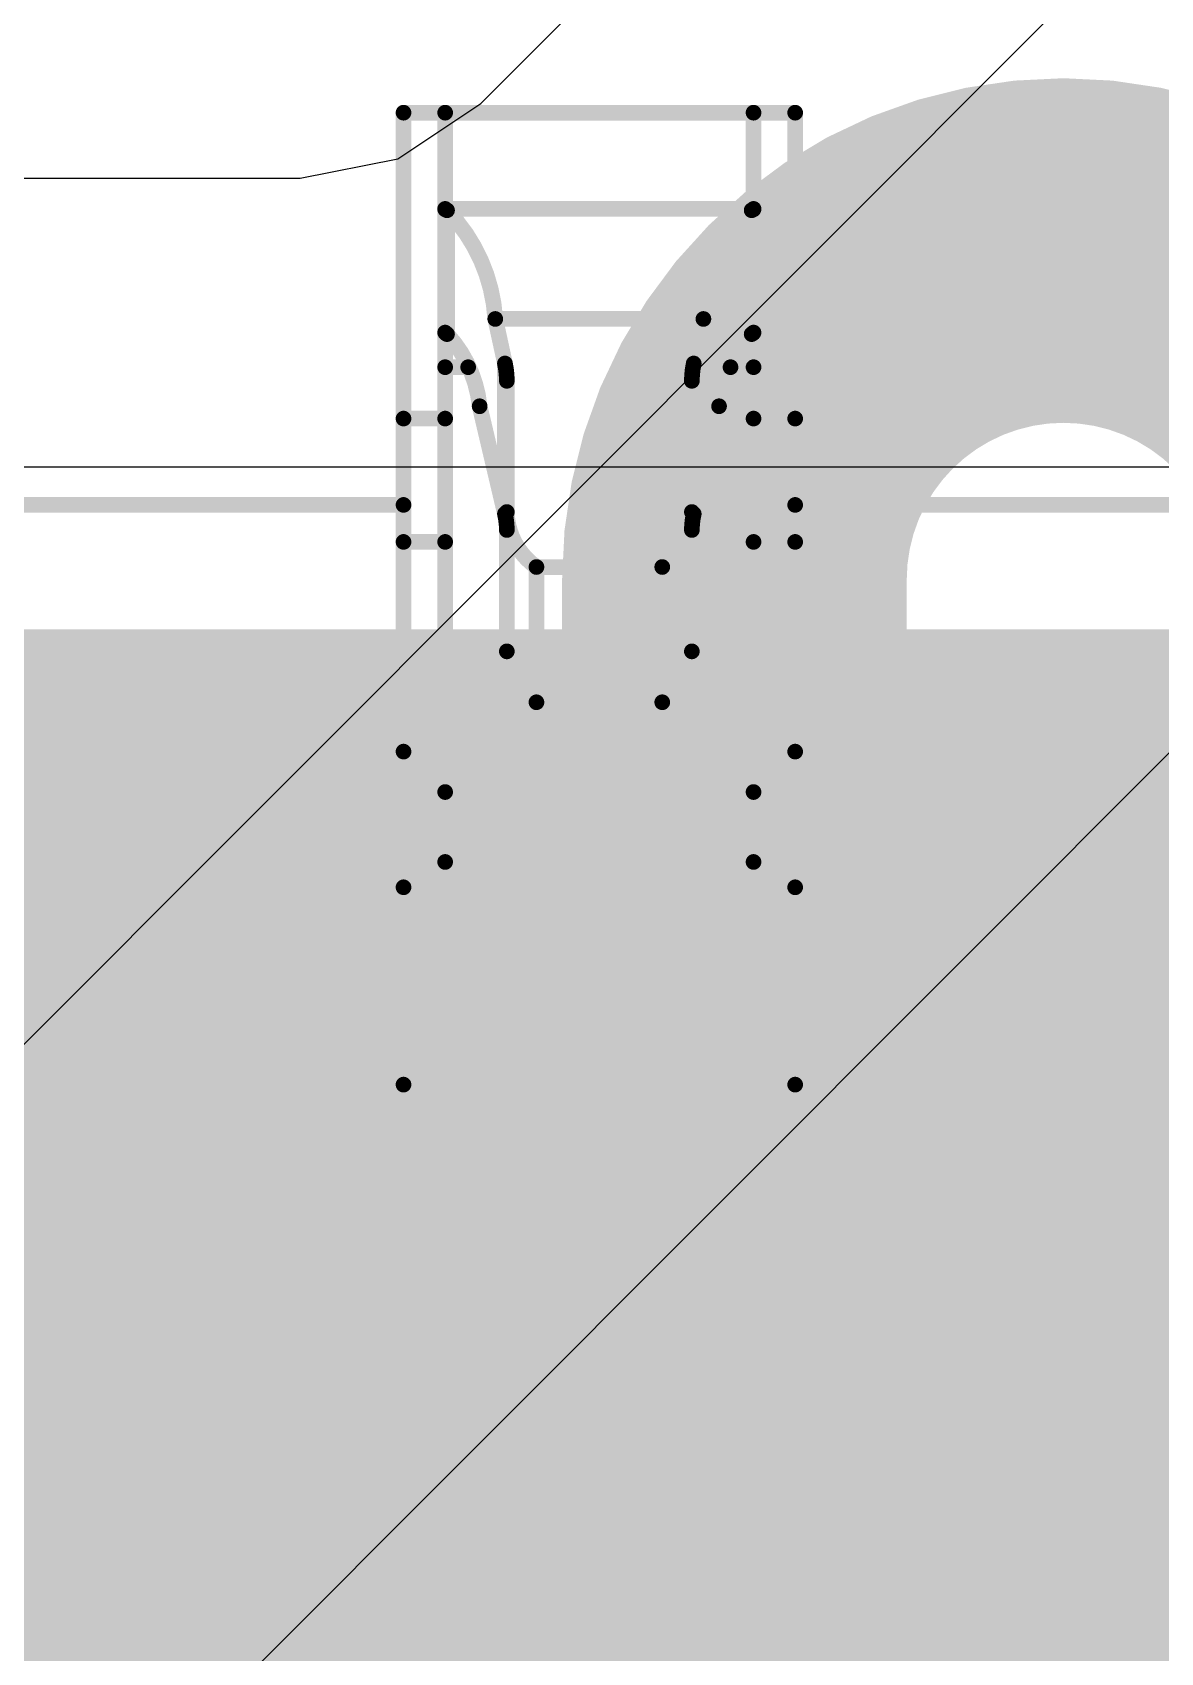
# Model space of a CAD drawing. Header units: inches. Extents: x -6 to 5433, y -4 to 5447.
# Drawn here: x 23.36 to 24.275, y 28.594 to 29.908 of the extents above; entities that cross this region are included whole.
import ezdxf

# ---------------------------------------------------------------- set-up
doc = ezdxf.new("R2010")
doc.units = ezdxf.units.IN
for name, color, linetype in [('Bottom Layer', 5, 'Continuous'), ('Ground', 16, 'Continuous'), ('Mechanical 4', 56, 'Continuous'), ('Top Layer', 1, 'Continuous'), ('Top Paste', 8, 'Continuous'), ('Top Solder', 216, 'Continuous')]:
    doc.layers.add(name, color=color, linetype=linetype)

# ---------------------------------------------------------------- blocks, each defined once
blk = doc.blocks.new('WQFN_30_EP_2_5_4_5__43')
at = {"layer": 'Top Solder'}
for p in [(1.4498701, 1.64588952), (-1.45009616, -1.95417948)]:
    blk.add_line(p, (-5421.17972658, -5430.60739378), dxfattribs=at)
blk = doc.blocks.new('QTH_030_01_L_D_A_K_TR_154')
at = {"layer": 'Top Layer'}
blk.add_hatch(color=1, dxfattribs=at).paths.add_polyline_path([(-9.714999619999999, 0.32000063), (-7.17499962, 0.32000063), (-7.17499962, -0.32000063), (-9.714999619999999, -0.32000063)])
at = {"layer": 'Top Paste'}
blk.add_hatch(color=8, dxfattribs=at).paths.add_polyline_path([(-9.714999619999999, 0.32000063), (-7.17499962, 0.32000063), (-7.17499962, -0.32000063), (-9.714999619999999, -0.32000063)])
at = {"layer": 'Top Solder'}
blk.add_hatch(color=216, dxfattribs=at).paths.add_polyline_path([(-9.81659962, 0.42160063), (-7.07339962, 0.42160063), (-7.07339962, -0.42160063), (-9.81659962, -0.42160063)])

msp = doc.modelspace()

# ---------------------------------------------------------------- linework, layer by layer
at = {"layer": 'Bottom Layer'}
for points in [[(23.92940604, 29.46450546, 0.2794, 0.2794, -0.9999999999999999), (24.46280604, 29.46450546, 0.2794, 0.2794, 0)], [(23.92940604, 29.03654594, 0.2794, 0.2794, 0), (23.92940604, 29.46450546, 0.2794, 0.2794, 0)], [(23.92940604, 29.03654594, 0.2794, 0.2794, -0.4142135623730951), (23.65000604, 28.75714594, 0.2794, 0.2794, 0)], [(23.14198064, 28.75714594, 0.2794, 0.2794, 0), (23.51029334, 28.75714594, 0.2794, 0.2794, 0)], [(23.51029334, 28.75714594, 0.2794, 0.2794, 0), (23.65000604, 28.75714594, 0.2794, 0.2794, 0)]]:
    msp.add_lwpolyline(points, format="xyseb", dxfattribs=at)
for points in [[(23.85955604, 29.46450546, 0.1397, 0.1397, 1), (23.99925604, 29.46450546, 0.1397, 0.1397, 1)], [(23.85955604, 29.46450546, 0.1397, 0.1397, 1), (23.99925604, 29.46450546, 0.1397, 0.1397, 1)], [(23.85955604, 29.03654594, 0.1397, 0.1397, 1), (23.99925604, 29.03654594, 0.1397, 0.1397, 1)], [(23.85955604, 29.03654594, 0.1397, 0.1397, 1), (23.99925604, 29.03654594, 0.1397, 0.1397, 1)], [(23.44044334, 28.75714594, 0.1397, 0.1397, 1), (23.58014334, 28.75714594, 0.1397, 0.1397, 1)], [(23.44044334, 28.75714594, 0.1397, 0.1397, 1), (23.58014334, 28.75714594, 0.1397, 0.1397, 1)], [(23.58015604, 28.75714594, 0.1397, 0.1397, 1), (23.71985604, 28.75714594, 0.1397, 0.1397, 1)], [(23.58015604, 28.75714594, 0.1397, 0.1397, 1), (23.71985604, 28.75714594, 0.1397, 0.1397, 1)]]:
    msp.add_lwpolyline(points, format="xyseb", close=True, dxfattribs=at)
at = {"layer": 'Ground'}
for p, q in [((23.72377272, 29.8504483), (24.25999212, 30.38667024)), ((23.65655924, 29.80553856), (23.72377272, 29.8504483)), ((23.57727314, 29.78976516), (23.65655924, 29.80553856)), ((20.44022074, 29.7897677), (23.57726044, 29.7897677)), ((23.57726044, 29.7897677), (23.57727314, 29.78976516)), ((26.68933448, 29.55551366), (21.5130888, 29.55551366))]:
    msp.add_line(p, q, dxfattribs=at)
for points in [[(21.5130888, 29.32243564, 0.2032, 0.2032, 0), (26.78587734, 29.32243564, 0.2032, 0.2032, 0)], [(21.77231358, 28.6199453, 0.2032, 0.2032, 0), (26.9689453, 28.6199453, 0.2032, 0.2032, 0)]]:
    msp.add_lwpolyline(points, format="xyseb", dxfattribs=at)
at = {"layer": 'Mechanical 4'}
for points in [[(23.6611541, 29.84294514, 0.0127, 0.0127, 0), (23.9786541, 29.84294514, 0.0127, 0.0127, 0)], [(23.6611541, 29.0549457, 0.0127, 0.0127, 0), (23.6611541, 29.84294514, 0.0127, 0.0127, 0)], [(23.69490562, 29.23548127999999, 0.0127, 0.0127, 0), (23.69490562, 29.84294514, 0.0127, 0.0127, 0)], [(23.94490512, 29.23548127999999, 0.0127, 0.0127, 0), (23.94490512, 29.84294514, 0.0127, 0.0127, 0)], [(23.9786541, 29.0549457, 0.0127, 0.0127, 0), (23.9786541, 29.84294514, 0.0127, 0.0127, 0)], [(23.6949996, 29.764609, 0.0127, 0.0127, -0.03260548541890217), (23.69490308, 29.76474616, 0.0127, 0.0127, 0)], [(23.69490562, 29.76494682, 0.0127, 0.0127, 0), (23.94490512, 29.76494682, 0.0127, 0.0127, 0)], [(23.69507072, 29.76453788, 0.0127, 0.0127, -0.02828759408427873), (23.69500214, 29.764609, 0.0127, 0.0127, 0)], [(23.6951647, 29.76445914, 0.0127, 0.0127, -0.0267508019120923), (23.69507072, 29.76453788, 0.0127, 0.0127, 0)], [(23.69528916, 29.76437278, 0.0127, 0.0127, -0.02199381116152521), (23.6951647, 29.76445914, 0.0127, 0.0127, 0)], [(23.6954568, 29.76427626, 0.0127, 0.0127, -0.01668692770799053), (23.69528916, 29.76437278, 0.0127, 0.0127, 0)], [(23.69566, 29.76416958, 0.0127, 0.0127, -0.009375562058168703), (23.69545426, 29.76427626, 0.0127, 0.0127, 0)], [(23.69589876, 29.76405528, 0.0127, 0.0127, -0.005205299000021989), (23.69566, 29.76416704, 0.0127, 0.0127, 0)], [(23.69589876, 29.76405528, 0.0127, 0.0127, 0), (23.6961553, 29.7639359, 0.0127, 0.0127, 0)], [(23.6961553, 29.7639359, 0.0127, 0.0127, 0), (23.69642454, 29.76381652, 0.0127, 0.0127, 0)], [(23.69642454, 29.66343572, 0.0127, 0.0127, 0), (23.69642454, 29.76381652, 0.0127, 0.0127, 0)], [(23.69642454, 29.76381652, 0.0127, 0.0127, -0.1798941776662689), (23.73553292, 29.67571154, 0.0127, 0.0127, 0)], [(23.90427782, 29.67571154, 0.0127, 0.0127, -0.1798941776662689), (23.9433862, 29.76381652, 0.0127, 0.0127, 0)], [(23.9433862, 29.76381652, 0.0127, 0.0127, 0), (23.94389674, 29.76405274, 0.0127, 0.0127, 0)], [(23.9433862, 29.66343572, 0.0127, 0.0127, 0), (23.9433862, 29.76381652, 0.0127, 0.0127, 0)], [(23.94389674, 29.76405274, 0.0127, 0.0127, 0), (23.94413296, 29.7641645, 0.0127, 0.0127, 0)], [(23.94434378, 29.76427118, 0.0127, 0.0127, -0.007070259560876911), (23.94413296, 29.7641645, 0.0127, 0.0127, 0)], [(23.94451904, 29.76437024, 0.0127, 0.0127, -0.01220881851829455), (23.94434124, 29.76427118, 0.0127, 0.0127, 0)], [(23.94466128, 29.76446168, 0.0127, 0.0127, -0.02261983002308655), (23.94452158, 29.76437024, 0.0127, 0.0127, 0)], [(23.9447578, 29.76454042, 0.0127, 0.0127, -0.03188108955444282), (23.94465874, 29.76446168, 0.0127, 0.0127, 0)], [(23.94482384, 29.76461408, 0.0127, 0.0127, -0.0374457797237409), (23.9447578, 29.76454042, 0.0127, 0.0127, 0)], [(23.94486956, 29.76468012, 0.0127, 0.0127, -0.03268866424809516), (23.94482384, 29.76461154, 0.0127, 0.0127, 0)], [(23.94490258, 29.76474616, 0.0127, 0.0127, -0.01323434474822638), (23.94486702, 29.76468012, 0.0127, 0.0127, 0)], [(23.73553292, 29.67571154, 0.0127, 0.0127, 0), (23.90427782, 29.67571154, 0.0127, 0.0127, 0)], [(23.73553292, 29.67571154, 0.0127, 0.0127, 0), (23.7433866, 29.6396156, 0.0127, 0.0127, 0)], [(23.89642414, 29.6396156, 0.0127, 0.0127, 0), (23.90427782, 29.67571154, 0.0127, 0.0127, 0)], [(23.69500214, 29.6644949, 0.0127, 0.0127, -0.02859692936387561), (23.69490308, 29.66467777999999, 0.0127, 0.0127, 0)], [(23.6951647, 29.66429678, 0.0127, 0.0127, -0.05432141874098508), (23.69500468, 29.66449744, 0.0127, 0.0127, 0)], [(23.69528916, 29.6641774, 0.0127, 0.0127, -0.02338615133719312), (23.6951647, 29.66429424, 0.0127, 0.0127, 0)], [(23.69545426, 29.66405294, 0.0127, 0.0127, -0.0185623060539644), (23.69528916, 29.66417994, 0.0127, 0.0127, 0)], [(23.69566, 29.66390816, 0.0127, 0.0127, -0.01073692515272461), (23.69545426, 29.6640504, 0.0127, 0.0127, 0)], [(23.69589876, 29.66375576, 0.0127, 0.0127, -0.006054831036375062), (23.69566254, 29.66390816, 0.0127, 0.0127, 0)], [(23.69589876, 29.6637583, 0.0127, 0.0127, 0), (23.6961553, 29.66359828, 0.0127, 0.0127, 0)], [(23.6961553, 29.66359828, 0.0127, 0.0127, 0), (23.69642454, 29.66343572, 0.0127, 0.0127, 0)], [(23.69642454, 29.66343826, 0.0127, 0.0127, -0.1625908253546253), (23.72286594, 29.6049446, 0.0127, 0.0127, 0)], [(23.9169448, 29.6049446, 0.0127, 0.0127, -0.1625908253546254), (23.9433862, 29.66343826, 0.0127, 0.0127, 0)], [(23.9433862, 29.66343572, 0.0127, 0.0127, 0), (23.94389674, 29.66375322, 0.0127, 0.0127, 0)], [(23.94413296, 29.66390308, 0.0127, 0.0127, -0.004820614319840972), (23.94389674, 29.66375322, 0.0127, 0.0127, 0)], [(23.94434124, 29.66404532, 0.0127, 0.0127, -0.008119958851507764), (23.94413042, 29.66390308, 0.0127, 0.0127, 0)], [(23.94451904, 29.66418248, 0.0127, 0.0127, -0.01372913843998805), (23.94434124, 29.66404786, 0.0127, 0.0127, 0)], [(23.94465874, 29.66429932, 0.0127, 0.0127, -0.02446216594940645), (23.94452158, 29.66417994, 0.0127, 0.0127, 0)], [(23.9447578, 29.664406, 0.0127, 0.0127, -0.03231853508094249), (23.94465874, 29.66429932, 0.0127, 0.0127, 0)], [(23.94482384, 29.66450252, 0.0127, 0.0127, -0.03504147982820993), (23.9447578, 29.664406, 0.0127, 0.0127, 0)], [(23.94486956, 29.66459142, 0.0127, 0.0127, -0.0284044611844855), (23.94482384, 29.66450252, 0.0127, 0.0127, 0)], [(23.94490512, 29.66467524, 0.0127, 0.0127, -0.01102179292765581), (23.94486956, 29.66458888, 0.0127, 0.0127, 0)], [(23.69490562, 29.63661078, 0.0127, 0.0127, 0), (23.713567, 29.63661078, 0.0127, 0.0127, 0)], [(23.7433866, 29.5176575, 0.0127, 0.0127, 0), (23.7433866, 29.6396156, 0.0127, 0.0127, 0)], [(23.7433866, 29.6396156, 0.0127, 0.0127, -0.05365795323520316), (23.74490552, 29.625544, 0.0127, 0.0127, 0)], [(23.89490522, 29.625544, 0.0127, 0.0127, -0.05365795323476549), (23.89642414, 29.6396156, 0.0127, 0.0127, 0)], [(23.89642414, 29.5176575, 0.0127, 0.0127, 0), (23.89642414, 29.6396156, 0.0127, 0.0127, 0)], [(23.92624374, 29.63661078, 0.0127, 0.0127, 0), (23.94490512, 29.63661078, 0.0127, 0.0127, 0)], [(23.74490552, 29.40619468, 0.0127, 0.0127, 0), (23.74490552, 29.625544, 0.0127, 0.0127, 0)], [(23.89490522, 29.40619468, 0.0127, 0.0127, 0), (23.89490522, 29.625544, 0.0127, 0.0127, 0)], [(23.7228634, 29.60494714, 0.0127, 0.0127, 0), (23.7433866, 29.5176575, 0.0127, 0.0127, 0)], [(23.89642414, 29.5176575, 0.0127, 0.0127, 0), (23.9169448, 29.60494714, 0.0127, 0.0127, 0)], [(23.6611541, 29.59494462, 0.0127, 0.0127, 0), (23.69490562, 29.59494462, 0.0127, 0.0127, 0)], [(23.94490512, 29.59494462, 0.0127, 0.0127, 0), (23.9786541, 29.59494462, 0.0127, 0.0127, 0)], [(23.3436541, 29.52494476, 0.0127, 0.0127, 0), (23.6611541, 29.52494476, 0.0127, 0.0127, 0)], [(23.9786541, 29.52494476, 0.0127, 0.0127, 0), (24.2961541, 29.52494476, 0.0127, 0.0127, 0)], [(23.7433866, 29.5176575, 0.0127, 0.0127, -0.05786387190107989), (23.74490552, 29.50463492, 0.0127, 0.0127, 0)], [(23.7689136, 29.47460704, 0.0127, 0.0127, -0.2374801051860469), (23.74490552, 29.51917896, 0.0127, 0.0127, 0)], [(23.89490522, 29.51917896, 0.0127, 0.0127, -0.2374801051855858), (23.87089714, 29.47460704, 0.0127, 0.0127, 0)], [(23.89490522, 29.50463492, 0.0127, 0.0127, -0.05786387190151768), (23.89642414, 29.5176575, 0.0127, 0.0127, 0)], [(23.6611541, 29.49494482, 0.0127, 0.0127, 0), (23.69490562, 29.49494482, 0.0127, 0.0127, 0)], [(23.94490512, 29.49494482, 0.0127, 0.0127, 0), (23.9786541, 29.49494482, 0.0127, 0.0127, 0)], [(23.76891614, 29.47460704, 0.0127, 0.0127, 0), (23.8708946, 29.47460704, 0.0127, 0.0127, 0)], [(23.76891614, 29.36494508, 0.0127, 0.0127, 0), (23.76891614, 29.47460704, 0.0127, 0.0127, 0)], [(23.8708946, 29.36494508, 0.0127, 0.0127, 0), (23.8708946, 29.47460704, 0.0127, 0.0127, 0)], [(23.7689136, 29.36494762, 0.0127, 0.0127, -0.2473774779353231), (23.74490552, 29.40619722, 0.0127, 0.0127, 0)], [(23.89490522, 29.40619722, 0.0127, 0.0127, -0.2473774779353234), (23.87089714, 29.36494762, 0.0127, 0.0127, 0)], [(23.76891614, 29.36494508, 0.0127, 0.0127, 0), (23.8708946, 29.36494508, 0.0127, 0.0127, 0)], [(23.3436541, 29.32494516, 0.0127, 0.0127, 0), (23.6611541, 29.32494516, 0.0127, 0.0127, 0)], [(23.9786541, 29.32494516, 0.0127, 0.0127, 0), (24.2961541, 29.32494516, 0.0127, 0.0127, 0)], [(23.69490562, 29.29215376, 0.0127, 0.0127, 0), (23.94490512, 29.29215376, 0.0127, 0.0127, 0)], [(23.69490562, 29.23548127999999, 0.0127, 0.0127, 0), (23.94490512, 29.23548127999999, 0.0127, 0.0127, 0)], [(23.6611541, 29.21494538, 0.0127, 0.0127, 0), (23.9786541, 29.21494538, 0.0127, 0.0127, 0)], [(23.6611541, 29.0549457, 0.0127, 0.0127, 0), (23.9786541, 29.0549457, 0.0127, 0.0127, 0)]]:
    msp.add_lwpolyline(points, format="xyseb", dxfattribs=at)
for points in [[(23.6579791, 29.84294514, 0.00635, 0.00635, 1), (23.6643291, 29.84294514, 0.00635, 0.00635, 1)], [(23.6579791, 29.84294514, 0.00635, 0.00635, 1), (23.6643291, 29.84294514, 0.00635, 0.00635, 1)], [(23.69173062, 29.84294514, 0.00635, 0.00635, 1), (23.69808062, 29.84294514, 0.00635, 0.00635, 1)], [(23.94173012, 29.84294514, 0.00635, 0.00635, 1), (23.94808012, 29.84294514, 0.00635, 0.00635, 1)], [(23.9754791, 29.84294514, 0.00635, 0.00635, 1), (23.9818291, 29.84294514, 0.00635, 0.00635, 1)], [(23.9754791, 29.84294514, 0.00635, 0.00635, 1), (23.9818291, 29.84294514, 0.00635, 0.00635, 1)], [(23.69172808, 29.76474616, 0.00635, 0.00635, 1), (23.69807808, 29.76474616, 0.00635, 0.00635, 1)], [(23.69173062, 29.76494682, 0.00635, 0.00635, 1), (23.69808062, 29.76494682, 0.00635, 0.00635, 1)], [(23.6918246, 29.764609, 0.00635, 0.00635, 1), (23.6981746, 29.764609, 0.00635, 0.00635, 1)], [(23.69182714, 29.764609, 0.00635, 0.00635, 1), (23.69817714, 29.764609, 0.00635, 0.00635, 1)], [(23.69189572, 29.76453788, 0.00635, 0.00635, 1), (23.69824572, 29.76453788, 0.00635, 0.00635, 1)], [(23.69189572, 29.76453788, 0.00635, 0.00635, 1), (23.69824572, 29.76453788, 0.00635, 0.00635, 1)], [(23.6919897, 29.76445914, 0.00635, 0.00635, 1), (23.6983397, 29.76445914, 0.00635, 0.00635, 1)], [(23.6919897, 29.76445914, 0.00635, 0.00635, 1), (23.6983397, 29.76445914, 0.00635, 0.00635, 1)], [(23.69211416, 29.76437278, 0.00635, 0.00635, 1), (23.69846416, 29.76437278, 0.00635, 0.00635, 1)], [(23.69211416, 29.76437278, 0.00635, 0.00635, 1), (23.69846416, 29.76437278, 0.00635, 0.00635, 1)], [(23.69227926, 29.76427626, 0.00635, 0.00635, 1), (23.69862926, 29.76427626, 0.00635, 0.00635, 1)], [(23.6922818, 29.76427626, 0.00635, 0.00635, 1), (23.6986318, 29.76427626, 0.00635, 0.00635, 1)], [(23.692485, 29.76416958, 0.00635, 0.00635, 1), (23.698835, 29.76416958, 0.00635, 0.00635, 1)], [(23.692485, 29.76416704, 0.00635, 0.00635, 1), (23.698835, 29.76416704, 0.00635, 0.00635, 1)], [(23.69272376, 29.76405528, 0.00635, 0.00635, 1), (23.69907376, 29.76405528, 0.00635, 0.00635, 1)], [(23.69272376, 29.76405528, 0.00635, 0.00635, 1), (23.69907376, 29.76405528, 0.00635, 0.00635, 1)], [(23.6929803, 29.7639359, 0.00635, 0.00635, 1), (23.6993303, 29.7639359, 0.00635, 0.00635, 1)], [(23.6929803, 29.7639359, 0.00635, 0.00635, 1), (23.6993303, 29.7639359, 0.00635, 0.00635, 1)], [(23.69324954, 29.76381652, 0.00635, 0.00635, 1), (23.69959954, 29.76381652, 0.00635, 0.00635, 1)], [(23.69324954, 29.76381652, 0.00635, 0.00635, 1), (23.69959954, 29.76381652, 0.00635, 0.00635, 1)], [(23.69324954, 29.76381652, 0.00635, 0.00635, 1), (23.69959954, 29.76381652, 0.00635, 0.00635, 1)], [(23.9402112, 29.76381652, 0.00635, 0.00635, 1), (23.9465612, 29.76381652, 0.00635, 0.00635, 1)], [(23.9402112, 29.76381652, 0.00635, 0.00635, 1), (23.9465612, 29.76381652, 0.00635, 0.00635, 1)], [(23.9402112, 29.76381652, 0.00635, 0.00635, 1), (23.9465612, 29.76381652, 0.00635, 0.00635, 1)], [(23.94072174, 29.76405274, 0.00635, 0.00635, 1), (23.94707174, 29.76405274, 0.00635, 0.00635, 1)], [(23.94072174, 29.76405274, 0.00635, 0.00635, 1), (23.94707174, 29.76405274, 0.00635, 0.00635, 1)], [(23.94095796, 29.7641645, 0.00635, 0.00635, 1), (23.94730796, 29.7641645, 0.00635, 0.00635, 1)], [(23.94095796, 29.7641645, 0.00635, 0.00635, 1), (23.94730796, 29.7641645, 0.00635, 0.00635, 1)], [(23.94116624, 29.76427118, 0.00635, 0.00635, 1), (23.94751624, 29.76427118, 0.00635, 0.00635, 1)], [(23.94116878, 29.76427118, 0.00635, 0.00635, 1), (23.94751878, 29.76427118, 0.00635, 0.00635, 1)], [(23.94134404, 29.76437024, 0.00635, 0.00635, 1), (23.94769404, 29.76437024, 0.00635, 0.00635, 1)], [(23.94134658, 29.76437024, 0.00635, 0.00635, 1), (23.94769658, 29.76437024, 0.00635, 0.00635, 1)], [(23.94148374, 29.76446168, 0.00635, 0.00635, 1), (23.94783374, 29.76446168, 0.00635, 0.00635, 1)], [(23.94148628, 29.76446168, 0.00635, 0.00635, 1), (23.94783628, 29.76446168, 0.00635, 0.00635, 1)], [(23.9415828, 29.76454042, 0.00635, 0.00635, 1), (23.9479328, 29.76454042, 0.00635, 0.00635, 1)], [(23.9415828, 29.76454042, 0.00635, 0.00635, 1), (23.9479328, 29.76454042, 0.00635, 0.00635, 1)], [(23.94164884, 29.76461408, 0.00635, 0.00635, 1), (23.94799884, 29.76461408, 0.00635, 0.00635, 1)], [(23.94164884, 29.76461154, 0.00635, 0.00635, 1), (23.94799884, 29.76461154, 0.00635, 0.00635, 1)], [(23.94169202, 29.76468012, 0.00635, 0.00635, 1), (23.94804202, 29.76468012, 0.00635, 0.00635, 1)], [(23.94169456, 29.76468012, 0.00635, 0.00635, 1), (23.94804456, 29.76468012, 0.00635, 0.00635, 1)], [(23.94172758, 29.76474616, 0.00635, 0.00635, 1), (23.94807758, 29.76474616, 0.00635, 0.00635, 1)], [(23.94173012, 29.76494682, 0.00635, 0.00635, 1), (23.94808012, 29.76494682, 0.00635, 0.00635, 1)], [(23.73235792, 29.67571154, 0.00635, 0.00635, 1), (23.73870792, 29.67571154, 0.00635, 0.00635, 1)], [(23.73235792, 29.67571154, 0.00635, 0.00635, 1), (23.73870792, 29.67571154, 0.00635, 0.00635, 1)], [(23.73235792, 29.67571154, 0.00635, 0.00635, 1), (23.73870792, 29.67571154, 0.00635, 0.00635, 1)], [(23.90110282, 29.67571154, 0.00635, 0.00635, 1), (23.90745282, 29.67571154, 0.00635, 0.00635, 1)], [(23.90110282, 29.67571154, 0.00635, 0.00635, 1), (23.90745282, 29.67571154, 0.00635, 0.00635, 1)], [(23.90110282, 29.67571154, 0.00635, 0.00635, 1), (23.90745282, 29.67571154, 0.00635, 0.00635, 1)], [(23.69172808, 29.66467777999999, 0.00635, 0.00635, 1), (23.69807808, 29.66467777999999, 0.00635, 0.00635, 1)], [(23.69182714, 29.6644949, 0.00635, 0.00635, 1), (23.69817714, 29.6644949, 0.00635, 0.00635, 1)], [(23.69182968, 29.66449744, 0.00635, 0.00635, 1), (23.69817968, 29.66449744, 0.00635, 0.00635, 1)], [(23.6919897, 29.66429678, 0.00635, 0.00635, 1), (23.6983397, 29.66429678, 0.00635, 0.00635, 1)], [(23.6919897, 29.66429424, 0.00635, 0.00635, 1), (23.6983397, 29.66429424, 0.00635, 0.00635, 1)], [(23.69211416, 29.66417994, 0.00635, 0.00635, 1), (23.69846416, 29.66417994, 0.00635, 0.00635, 1)], [(23.69211416, 29.6641774, 0.00635, 0.00635, 1), (23.69846416, 29.6641774, 0.00635, 0.00635, 1)], [(23.69227926, 29.66405294, 0.00635, 0.00635, 1), (23.69862926, 29.66405294, 0.00635, 0.00635, 1)], [(23.69227926, 29.6640504, 0.00635, 0.00635, 1), (23.69862926, 29.6640504, 0.00635, 0.00635, 1)], [(23.692485, 29.66390816, 0.00635, 0.00635, 1), (23.698835, 29.66390816, 0.00635, 0.00635, 1)], [(23.69248754, 29.66390816, 0.00635, 0.00635, 1), (23.69883754, 29.66390816, 0.00635, 0.00635, 1)], [(23.69272376, 29.6637583, 0.00635, 0.00635, 1), (23.69907376, 29.6637583, 0.00635, 0.00635, 1)], [(23.69272376, 29.66375576, 0.00635, 0.00635, 1), (23.69907376, 29.66375576, 0.00635, 0.00635, 1)], [(23.6929803, 29.66359828, 0.00635, 0.00635, 1), (23.6993303, 29.66359828, 0.00635, 0.00635, 1)], [(23.6929803, 29.66359828, 0.00635, 0.00635, 1), (23.6993303, 29.66359828, 0.00635, 0.00635, 1)], [(23.69324954, 29.66343826, 0.00635, 0.00635, 1), (23.69959954, 29.66343826, 0.00635, 0.00635, 1)], [(23.69324954, 29.66343572, 0.00635, 0.00635, 1), (23.69959954, 29.66343572, 0.00635, 0.00635, 1)], [(23.69324954, 29.66343572, 0.00635, 0.00635, 1), (23.69959954, 29.66343572, 0.00635, 0.00635, 1)], [(23.9402112, 29.66343826, 0.00635, 0.00635, 1), (23.9465612, 29.66343826, 0.00635, 0.00635, 1)], [(23.9402112, 29.66343572, 0.00635, 0.00635, 1), (23.9465612, 29.66343572, 0.00635, 0.00635, 1)], [(23.9402112, 29.66343572, 0.00635, 0.00635, 1), (23.9465612, 29.66343572, 0.00635, 0.00635, 1)], [(23.94072174, 29.66375322, 0.00635, 0.00635, 1), (23.94707174, 29.66375322, 0.00635, 0.00635, 1)], [(23.94072174, 29.66375322, 0.00635, 0.00635, 1), (23.94707174, 29.66375322, 0.00635, 0.00635, 1)], [(23.94095542, 29.66390308, 0.00635, 0.00635, 1), (23.94730542, 29.66390308, 0.00635, 0.00635, 1)], [(23.94095796, 29.66390308, 0.00635, 0.00635, 1), (23.94730796, 29.66390308, 0.00635, 0.00635, 1)], [(23.94116624, 29.66404786, 0.00635, 0.00635, 1), (23.94751624, 29.66404786, 0.00635, 0.00635, 1)], [(23.94116624, 29.66404532, 0.00635, 0.00635, 1), (23.94751624, 29.66404532, 0.00635, 0.00635, 1)], [(23.94134404, 29.66418248, 0.00635, 0.00635, 1), (23.94769404, 29.66418248, 0.00635, 0.00635, 1)], [(23.94134658, 29.66417994, 0.00635, 0.00635, 1), (23.94769658, 29.66417994, 0.00635, 0.00635, 1)], [(23.94148374, 29.66429932, 0.00635, 0.00635, 1), (23.94783374, 29.66429932, 0.00635, 0.00635, 1)], [(23.94148374, 29.66429932, 0.00635, 0.00635, 1), (23.94783374, 29.66429932, 0.00635, 0.00635, 1)], [(23.9415828, 29.664406, 0.00635, 0.00635, 1), (23.9479328, 29.664406, 0.00635, 0.00635, 1)], [(23.9415828, 29.664406, 0.00635, 0.00635, 1), (23.9479328, 29.664406, 0.00635, 0.00635, 1)], [(23.94164884, 29.66450252, 0.00635, 0.00635, 1), (23.94799884, 29.66450252, 0.00635, 0.00635, 1)], [(23.94164884, 29.66450252, 0.00635, 0.00635, 1), (23.94799884, 29.66450252, 0.00635, 0.00635, 1)], [(23.94169456, 29.66459142, 0.00635, 0.00635, 1), (23.94804456, 29.66459142, 0.00635, 0.00635, 1)], [(23.94169456, 29.66458888, 0.00635, 0.00635, 1), (23.94804456, 29.66458888, 0.00635, 0.00635, 1)], [(23.94173012, 29.66467524, 0.00635, 0.00635, 1), (23.94808012, 29.66467524, 0.00635, 0.00635, 1)], [(23.69173062, 29.63661078, 0.00635, 0.00635, 1), (23.69808062, 29.63661078, 0.00635, 0.00635, 1)], [(23.710392, 29.63661078, 0.00635, 0.00635, 1), (23.716742, 29.63661078, 0.00635, 0.00635, 1)], [(23.7402116, 29.6396156, 0.00635, 0.00635, 1), (23.7465616, 29.6396156, 0.00635, 0.00635, 1)], [(23.7402116, 29.6396156, 0.00635, 0.00635, 1), (23.7465616, 29.6396156, 0.00635, 0.00635, 1)], [(23.7402116, 29.6396156, 0.00635, 0.00635, 1), (23.7465616, 29.6396156, 0.00635, 0.00635, 1)], [(23.89324914, 29.6396156, 0.00635, 0.00635, 1), (23.89959914, 29.6396156, 0.00635, 0.00635, 1)], [(23.89324914, 29.6396156, 0.00635, 0.00635, 1), (23.89959914, 29.6396156, 0.00635, 0.00635, 1)], [(23.89324914, 29.6396156, 0.00635, 0.00635, 1), (23.89959914, 29.6396156, 0.00635, 0.00635, 1)], [(23.92306874, 29.63661078, 0.00635, 0.00635, 1), (23.92941874, 29.63661078, 0.00635, 0.00635, 1)], [(23.94173012, 29.63661078, 0.00635, 0.00635, 1), (23.94808012, 29.63661078, 0.00635, 0.00635, 1)], [(23.74173052, 29.625544, 0.00635, 0.00635, 1), (23.74808052, 29.625544, 0.00635, 0.00635, 1)], [(23.74173052, 29.625544, 0.00635, 0.00635, 1), (23.74808052, 29.625544, 0.00635, 0.00635, 1)], [(23.89173022, 29.625544, 0.00635, 0.00635, 1), (23.89808022, 29.625544, 0.00635, 0.00635, 1)], [(23.89173022, 29.625544, 0.00635, 0.00635, 1), (23.89808022, 29.625544, 0.00635, 0.00635, 1)], [(23.7196884, 29.60494714, 0.00635, 0.00635, 1), (23.7260384, 29.60494714, 0.00635, 0.00635, 1)], [(23.71969094, 29.6049446, 0.00635, 0.00635, 1), (23.72604094, 29.6049446, 0.00635, 0.00635, 1)], [(23.9137698, 29.60494714, 0.00635, 0.00635, 1), (23.9201198, 29.60494714, 0.00635, 0.00635, 1)], [(23.9137698, 29.6049446, 0.00635, 0.00635, 1), (23.9201198, 29.6049446, 0.00635, 0.00635, 1)], [(23.6579791, 29.59494462, 0.00635, 0.00635, 1), (23.6643291, 29.59494462, 0.00635, 0.00635, 1)], [(23.69173062, 29.59494462, 0.00635, 0.00635, 1), (23.69808062, 29.59494462, 0.00635, 0.00635, 1)], [(23.94173012, 29.59494462, 0.00635, 0.00635, 1), (23.94808012, 29.59494462, 0.00635, 0.00635, 1)], [(23.9754791, 29.59494462, 0.00635, 0.00635, 1), (23.9818291, 29.59494462, 0.00635, 0.00635, 1)], [(23.6579791, 29.52494476, 0.00635, 0.00635, 1), (23.6643291, 29.52494476, 0.00635, 0.00635, 1)], [(23.9754791, 29.52494476, 0.00635, 0.00635, 1), (23.9818291, 29.52494476, 0.00635, 0.00635, 1)], [(23.7402116, 29.5176575, 0.00635, 0.00635, 1), (23.7465616, 29.5176575, 0.00635, 0.00635, 1)], [(23.7402116, 29.5176575, 0.00635, 0.00635, 1), (23.7465616, 29.5176575, 0.00635, 0.00635, 1)], [(23.7402116, 29.5176575, 0.00635, 0.00635, 1), (23.7465616, 29.5176575, 0.00635, 0.00635, 1)], [(23.74173052, 29.51917896, 0.00635, 0.00635, 1), (23.74808052, 29.51917896, 0.00635, 0.00635, 1)], [(23.89173022, 29.51917896, 0.00635, 0.00635, 1), (23.89808022, 29.51917896, 0.00635, 0.00635, 1)], [(23.89324914, 29.5176575, 0.00635, 0.00635, 1), (23.89959914, 29.5176575, 0.00635, 0.00635, 1)], [(23.89324914, 29.5176575, 0.00635, 0.00635, 1), (23.89959914, 29.5176575, 0.00635, 0.00635, 1)], [(23.89324914, 29.5176575, 0.00635, 0.00635, 1), (23.89959914, 29.5176575, 0.00635, 0.00635, 1)], [(23.74173052, 29.50463492, 0.00635, 0.00635, 1), (23.74808052, 29.50463492, 0.00635, 0.00635, 1)], [(23.89173022, 29.50463492, 0.00635, 0.00635, 1), (23.89808022, 29.50463492, 0.00635, 0.00635, 1)], [(23.6579791, 29.49494482, 0.00635, 0.00635, 1), (23.6643291, 29.49494482, 0.00635, 0.00635, 1)], [(23.69173062, 29.49494482, 0.00635, 0.00635, 1), (23.69808062, 29.49494482, 0.00635, 0.00635, 1)], [(23.94173012, 29.49494482, 0.00635, 0.00635, 1), (23.94808012, 29.49494482, 0.00635, 0.00635, 1)], [(23.9754791, 29.49494482, 0.00635, 0.00635, 1), (23.9818291, 29.49494482, 0.00635, 0.00635, 1)], [(23.7657386, 29.47460704, 0.00635, 0.00635, 1), (23.7720886, 29.47460704, 0.00635, 0.00635, 1)], [(23.76574114, 29.47460704, 0.00635, 0.00635, 1), (23.77209114, 29.47460704, 0.00635, 0.00635, 1)], [(23.76574114, 29.47460704, 0.00635, 0.00635, 1), (23.77209114, 29.47460704, 0.00635, 0.00635, 1)], [(23.8677196, 29.47460704, 0.00635, 0.00635, 1), (23.8740696, 29.47460704, 0.00635, 0.00635, 1)], [(23.8677196, 29.47460704, 0.00635, 0.00635, 1), (23.8740696, 29.47460704, 0.00635, 0.00635, 1)], [(23.86772214, 29.47460704, 0.00635, 0.00635, 1), (23.87407214, 29.47460704, 0.00635, 0.00635, 1)], [(23.74173052, 29.40619722, 0.00635, 0.00635, 1), (23.74808052, 29.40619722, 0.00635, 0.00635, 1)], [(23.74173052, 29.40619468, 0.00635, 0.00635, 1), (23.74808052, 29.40619468, 0.00635, 0.00635, 1)], [(23.89173022, 29.40619722, 0.00635, 0.00635, 1), (23.89808022, 29.40619722, 0.00635, 0.00635, 1)], [(23.89173022, 29.40619468, 0.00635, 0.00635, 1), (23.89808022, 29.40619468, 0.00635, 0.00635, 1)], [(23.7657386, 29.36494762, 0.00635, 0.00635, 1), (23.7720886, 29.36494762, 0.00635, 0.00635, 1)], [(23.76574114, 29.36494508, 0.00635, 0.00635, 1), (23.77209114, 29.36494508, 0.00635, 0.00635, 1)], [(23.76574114, 29.36494508, 0.00635, 0.00635, 1), (23.77209114, 29.36494508, 0.00635, 0.00635, 1)], [(23.8677196, 29.36494508, 0.00635, 0.00635, 1), (23.8740696, 29.36494508, 0.00635, 0.00635, 1)], [(23.8677196, 29.36494508, 0.00635, 0.00635, 1), (23.8740696, 29.36494508, 0.00635, 0.00635, 1)], [(23.86772214, 29.36494762, 0.00635, 0.00635, 1), (23.87407214, 29.36494762, 0.00635, 0.00635, 1)], [(23.6579791, 29.32494516, 0.00635, 0.00635, 1), (23.6643291, 29.32494516, 0.00635, 0.00635, 1)], [(23.9754791, 29.32494516, 0.00635, 0.00635, 1), (23.9818291, 29.32494516, 0.00635, 0.00635, 1)], [(23.69173062, 29.29215376, 0.00635, 0.00635, 1), (23.69808062, 29.29215376, 0.00635, 0.00635, 1)], [(23.94173012, 29.29215376, 0.00635, 0.00635, 1), (23.94808012, 29.29215376, 0.00635, 0.00635, 1)], [(23.69173062, 29.23548127999999, 0.00635, 0.00635, 1), (23.69808062, 29.23548127999999, 0.00635, 0.00635, 1)], [(23.69173062, 29.23548127999999, 0.00635, 0.00635, 1), (23.69808062, 29.23548127999999, 0.00635, 0.00635, 1)], [(23.94173012, 29.23548127999999, 0.00635, 0.00635, 1), (23.94808012, 29.23548127999999, 0.00635, 0.00635, 1)], [(23.94173012, 29.23548127999999, 0.00635, 0.00635, 1), (23.94808012, 29.23548127999999, 0.00635, 0.00635, 1)], [(23.6579791, 29.21494538, 0.00635, 0.00635, 1), (23.6643291, 29.21494538, 0.00635, 0.00635, 1)], [(23.9754791, 29.21494538, 0.00635, 0.00635, 1), (23.9818291, 29.21494538, 0.00635, 0.00635, 1)], [(23.6579791, 29.0549457, 0.00635, 0.00635, 1), (23.6643291, 29.0549457, 0.00635, 0.00635, 1)], [(23.6579791, 29.0549457, 0.00635, 0.00635, 1), (23.6643291, 29.0549457, 0.00635, 0.00635, 1)], [(23.9754791, 29.0549457, 0.00635, 0.00635, 1), (23.9818291, 29.0549457, 0.00635, 0.00635, 1)], [(23.9754791, 29.0549457, 0.00635, 0.00635, 1), (23.9818291, 29.0549457, 0.00635, 0.00635, 1)]]:
    msp.add_lwpolyline(points, format="xyseb", close=True, dxfattribs=at)

# ---------------------------------------------------------------- block references
at = {"rotation": 180}
for name, p in [('WQFN_30_EP_2_5_4_5__43', (11.67240744, 16.88571426)), ('QTH_030_01_L_D_A_K_TR_154', (15.3105993, 28.85674696))]:
    msp.add_blockref(name, p, dxfattribs=at)

doc.saveas('drawing.dxf')
